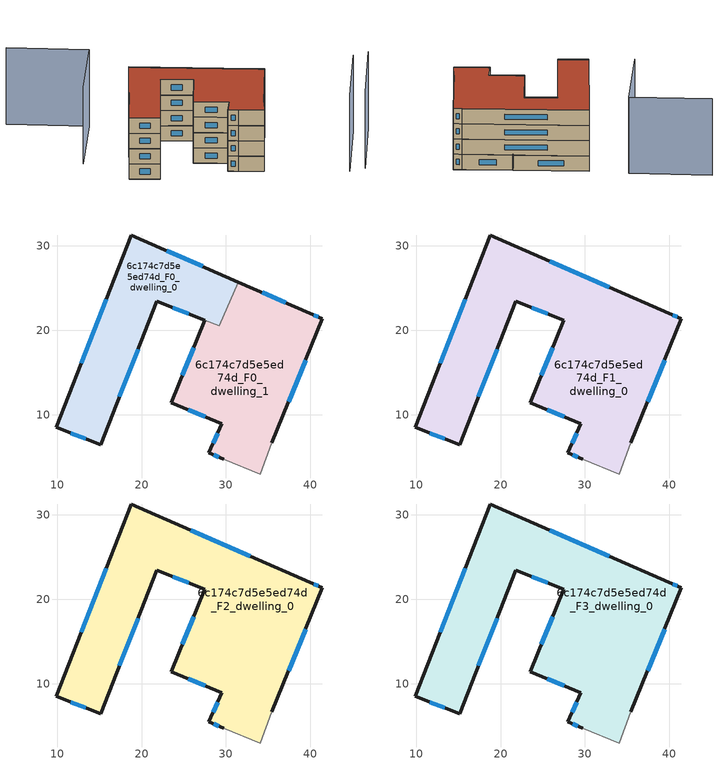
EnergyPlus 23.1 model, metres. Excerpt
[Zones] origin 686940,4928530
6c174c7d5e5ed74d_F0_dwelling_0
 floor ground (EU_floor_Construction): 29.21,20.54 31.48,25.72 18.74,31.3 9.85,8.51 15.16,6.44 21.79,23.43 z0
 wall outside (EU_wall_Construction): 27.49,21.21 21.79,23.43 15.16,6.44 9.85,8.51 18.74,31.3 31.48,25.72 z0:3
 wall to 6c174c7d5e5ed74d_F0_dwelling_1 (EU_wall_Construction): 31.48,25.72 29.21,20.54 27.49,21.21 z0:3
 window (EU_Window_Construction): 19.58,17.77 17.36,12.1 / 13.39,7.13 11.62,7.82 / 12.82,16.11 15.78,23.71 / 22.99,29.44 27.23,27.58 / 25.59,21.95 23.68,22.69 z1:2
6c174c7d5e5ed74d_F0_dwelling_1
 floor ground (EU_floor_Construction): 35.43,6.64 41.43,21.36 39.91,22.03 31.48,25.72 29.21,20.54 27.48,21.21 23.52,11.38 29.53,8.9 27.96,5.5 29.73,4.68 34.05,2.96 z0
 wall outside (EU_wall_Construction): 29.73,4.68 27.96,5.5 29.53,8.9 23.52,11.38 27.48,21.21 / 31.48,25.72 39.91,22.03 41.43,21.36 35.43,6.64 z0:3
 wall adiabatic (EU_wall_Construction): 35.43,6.64 34.05,2.96 29.73,4.68 z0:3
 window (EU_Window_Construction): 29.15,4.95 28.55,5.23 / 28.48,6.63 29.01,7.77 / 27.52,9.73 25.52,10.55 / 24.84,14.66 26.16,17.93 / 34.29,24.49 37.1,23.26 / 40.42,21.81 40.93,21.58 / 39.43,16.45 37.43,11.55 z1:2
6c174c7d5e5ed74d_F1_dwelling_0
 floor to 6c174c7d5e5ed74d_F0_dwelling_0 (EU_floor_Construction): 29.21,20.54 31.48,25.72 18.74,31.3 9.85,8.51 15.15,6.44 21.78,23.43 27.48,21.21 z3
 floor to 6c174c7d5e5ed74d_F0_dwelling_1 (EU_floor_Construction): 35.43,6.64 41.43,21.36 39.91,22.03 31.48,25.72 29.21,20.54 27.48,21.21 23.51,11.38 29.52,8.9 27.96,5.5 29.73,4.68 34.05,2.96 z3
 wall outside (EU_wall_Construction): 29.73,4.68 27.96,5.5 29.53,8.9 23.52,11.38 27.48,21.21 21.79,23.43 15.16,6.44 9.85,8.51 18.74,31.3 39.91,22.03 41.43,21.36 35.43,6.64 z3:6
 wall adiabatic (EU_wall_Construction): 35.43,6.64 34.05,2.96 29.73,4.68 z3:6
 window (EU_Window_Construction): 25.8,28.21 32.86,25.12 / 40.42,21.81 40.93,21.58 / 39.43,16.45 37.43,11.55 / 29.15,4.95 28.55,5.23 / 28.48,6.63 29.01,7.77 / 27.52,9.73 25.52,10.55 / 24.84,14.66 26.16,17.93 / 25.59,21.95 23.68,22.69 / 19.58,17.77 17.36,12.1 / 13.39,7.13 11.62,7.82 / 12.82,16.11 15.78,23.71 z4:5
6c174c7d5e5ed74d_F2_dwelling_0
 floor to 6c174c7d5e5ed74d_F1_dwelling_0 (EU_floor_Construction): 35.43,6.64 41.43,21.36 39.91,22.03 18.74,31.3 9.85,8.51 15.15,6.44 21.78,23.43 27.48,21.21 23.51,11.38 29.52,8.9 27.96,5.5 29.73,4.68 34.05,2.96 z6
 wall outside (EU_wall_Construction): 29.73,4.68 27.96,5.5 29.53,8.9 23.52,11.38 27.48,21.21 21.79,23.43 15.16,6.44 9.85,8.51 18.74,31.3 39.91,22.03 41.43,21.36 35.43,6.64 z6:9
 wall adiabatic (EU_wall_Construction): 35.43,6.64 34.05,2.96 29.73,4.68 z6:9
 window (EU_Window_Construction): 25.8,28.21 32.86,25.12 / 40.42,21.81 40.93,21.58 / 39.43,16.45 37.43,11.55 / 29.15,4.95 28.55,5.23 / 28.48,6.63 29.01,7.77 / 27.52,9.73 25.52,10.55 / 24.84,14.66 26.16,17.93 / 25.59,21.95 23.68,22.69 / 19.58,17.77 17.36,12.1 / 13.39,7.13 11.62,7.82 / 12.82,16.11 15.78,23.71 z7:8
6c174c7d5e5ed74d_F3_dwelling_0
 floor to 6c174c7d5e5ed74d_F2_dwelling_0 (EU_floor_Construction): 35.43,6.64 41.43,21.36 39.91,22.03 18.74,31.3 9.85,8.51 15.15,6.44 21.78,23.43 27.48,21.21 23.51,11.38 29.52,8.9 27.96,5.5 29.73,4.68 34.05,2.96 z9
 wall outside (EU_wall_Construction): 29.73,4.68 27.96,5.5 29.53,8.9 23.52,11.38 27.48,21.21 21.79,23.43 15.16,6.44 9.85,8.51 18.74,31.3 39.91,22.03 41.43,21.36 35.43,6.64 z9:12
 wall adiabatic (EU_wall_Construction): 35.43,6.64 34.05,2.96 29.73,4.68 z9:12
 window (EU_Window_Construction): 25.8,28.21 32.86,25.12 / 40.42,21.81 40.93,21.58 / 39.43,16.45 37.43,11.55 / 29.15,4.95 28.55,5.23 / 28.48,6.63 29.01,7.77 / 27.52,9.73 25.52,10.55 / 24.84,14.66 26.16,17.93 / 25.59,21.95 23.68,22.69 / 19.58,17.77 17.36,12.1 / 13.39,7.13 11.62,7.82 / 12.82,16.11 15.78,23.71 z10:11
 roof outside (EU_roof_Construction): 39.91,22.03 41.43,21.36 35.43,6.64 34.05,2.96 29.73,4.68 27.96,5.5 29.53,8.9 23.52,11.38 27.48,21.21 21.79,23.43 15.16,6.44 9.85,8.51 18.74,31.3 z12
shading: 48.54,-2.8 56.09,14.82 / -1.31,41.2 12.41,34.84 / 12.41,34.84 4.83,18.46 z0:15
[Building]
EU S2 Campaign: North Axis=0; Terrain=City; Solar Distribution=FullExterior
[Site:Location]
Bologna: Latitude=44.5; Longitude=11.25; Time Zone=1; Elevation=37
[SizingPeriod:WeatherFileDays]
AnnualSizingPeriod: Begin Month=1; Begin Day of Month=1; End Month=12; End Day of Month=31; Day of Week for Start Day=Monday; Use Weather File Daylight Saving Period=No; Use Weather File Rain and Snow Indicators=No
[MATERIAL]
EU_InternalMass_Material: Roughness=MediumRough; Thickness=0.1; Conductivity=1; Density=1800; Specific Heat=900; Thermal Absorptance=0.9; Solar Absorptance=0.7; Visible Absorptance=0.7
[MATERIAL:NOMASS] Roughness=MediumRough; Thermal Absorptance=0.9; Solar Absorptance=0.7; Visible Absorptance=0.7
Name | Thermal Resistance
EU_wall_NoMass | 0.937881
EU_roof_NoMass | 0.548572
EU_floor_NoMass | 0.71348
[WINDOWMATERIAL:SIMPLEGLAZINGSYSTEM]
EU_Window_SimpleGlazing: UFactor=4.25633; Solar Heat Gain Coefficient=0.85; Visible Transmittance=0.85
[CONSTRUCTION]
EU_wall_Construction: EU_wall_NoMass
EU_roof_Construction: EU_roof_NoMass
EU_floor_Construction: EU_floor_NoMass
EU_InternalMass_Construction: EU_InternalMass_Material
EU_Window_Construction: EU_Window_SimpleGlazing
[ZONE] Type=1; Multiplier=1; Ceiling Height=autocalculate; Floor Area=autocalculate; Part of Total Floor Area=Yes
Name | Volume
6c174c7d5e5ed74d_F0_dwelling_0 | 556.937
6c174c7d5e5ed74d_F1_dwelling_0 | 1222.13
6c174c7d5e5ed74d_F2_dwelling_0; 6c174c7d5e5ed74d_F3_dwelling_0 | 1222.15
6c174c7d5e5ed74d_F0_dwelling_1 | 665.162
[INTERNALMASS] Construction=EU_InternalMass_Construction
Name | Zone or ZoneList | Surface Area
6c174c7d5e5ed74d_F0_dwelling_0_EU_InternalMass | 6c174c7d5e5ed74d_F0_dwelling_0 | 185.664
6c174c7d5e5ed74d_F0_dwelling_1_EU_InternalMass | 6c174c7d5e5ed74d_F0_dwelling_1 | 221.72
6c174c7d5e5ed74d_F1_dwelling_0_EU_InternalMass | 6c174c7d5e5ed74d_F1_dwelling_0 | 407.383
6c174c7d5e5ed74d_F2_dwelling_0_EU_InternalMass | 6c174c7d5e5ed74d_F2_dwelling_0 | 407.383
6c174c7d5e5ed74d_F3_dwelling_0_EU_InternalMass | 6c174c7d5e5ed74d_F3_dwelling_0 | 407.383
[OTHEREQUIPMENT] Fuel Type=Electricity; Design Level Calculation Method=Watts/Area; Power per Zone Floor Area=1; Fraction Latent=0; Fraction Radiant=0; Fraction Lost=0; Carbon Dioxide Generation Rate=0; EndUse Subcategory=EU_Step8_InternalGains
Name | Zone or ZoneList or Space or SpaceList | Schedule
EU_Step8_InternalGain_6c174c7d5e5ed74d_F0_dwelling_0_f000 | 6c174c7d5e5ed74d_F0_dwelling_0 | EU_Step8_GainSchedule_6c174c7d5e5ed74d_F0_dwelling_0_f000
EU_Step8_InternalGain_6c174c7d5e5ed74d_F0_dwelling_1_f000 | 6c174c7d5e5ed74d_F0_dwelling_1 | EU_Step8_GainSchedule_6c174c7d5e5ed74d_F0_dwelling_1_f000
EU_Step8_InternalGain_6c174c7d5e5ed74d_F1_dwelling_0_f000 | 6c174c7d5e5ed74d_F1_dwelling_0 | EU_Step8_GainSchedule_6c174c7d5e5ed74d_F1_dwelling_0_f000
EU_Step8_InternalGain_6c174c7d5e5ed74d_F2_dwelling_0_f000 | 6c174c7d5e5ed74d_F2_dwelling_0 | EU_Step8_GainSchedule_6c174c7d5e5ed74d_F2_dwelling_0_f000
EU_Step8_InternalGain_6c174c7d5e5ed74d_F3_dwelling_0_f000 | 6c174c7d5e5ed74d_F3_dwelling_0 | EU_Step8_GainSchedule_6c174c7d5e5ed74d_F3_dwelling_0_f000
[ZONEVENTILATION:DESIGNFLOWRATE] Schedule=EU_AlwaysOn; Design Flow Rate Calculation Method=AirChanges/Hour; Air Changes per Hour=0.687892; Ventilation Type=Natural; Fan Pressure Rise=0; Fan Total Efficiency=1; Constant Term Coefficient=1; Temperature Term Coefficient=0; Velocity Term Coefficient=0; Velocity Squared Term Coefficient=0; Minimum Indoor Temperature=-100; Maximum Indoor Temperature=100; Delta Temperature=-100; Minimum Outdoor Temperature=-100; Maximum Outdoor Temperature=100; Maximum Wind Speed=40
Name | Zone or ZoneList or Space or SpaceList
EU_ConstantAir_6c174c7d5e5ed74d_F0_dwelling_0 | 6c174c7d5e5ed74d_F0_dwelling_0
EU_ConstantAir_6c174c7d5e5ed74d_F0_dwelling_1 | 6c174c7d5e5ed74d_F0_dwelling_1
EU_ConstantAir_6c174c7d5e5ed74d_F1_dwelling_0 | 6c174c7d5e5ed74d_F1_dwelling_0
EU_ConstantAir_6c174c7d5e5ed74d_F2_dwelling_0 | 6c174c7d5e5ed74d_F2_dwelling_0
EU_ConstantAir_6c174c7d5e5ed74d_F3_dwelling_0 | 6c174c7d5e5ed74d_F3_dwelling_0
[HVACTEMPLATE:THERMOSTAT] Constant Heating Setpoint=20; Constant Cooling Setpoint=50
EU_HeatOnly_6c174c7d5e5ed74d_F0_dwelling_0; EU_HeatOnly_6c174c7d5e5ed74d_F0_dwelling_1; EU_HeatOnly_6c174c7d5e5ed74d_F1_dwelling_0; EU_HeatOnly_6c174c7d5e5ed74d_F2_dwelling_0; EU_HeatOnly_6c174c7d5e5ed74d_F3_dwelling_0
[HVACTEMPLATE:ZONE:IDEALLOADSAIRSYSTEM] System Availability Schedule=EU_AlwaysOn; Maximum Heating Supply Air Temperature=50; Minimum Cooling Supply Air Temperature=13; Maximum Heating Supply Air Humidity Ratio=0.0156; Minimum Cooling Supply Air Humidity Ratio=0.0077; Heating Limit=NoLimit; Cooling Limit=NoLimit; Heating Availability Schedule=EU_AlwaysOn; Cooling Availability Schedule=EU_CoolingOff; Dehumidification Control Type=ConstantSensibleHeatRatio; Cooling Sensible Heat Ratio=0.7; Dehumidification Setpoint=60; Humidification Control Type=None; Humidification Setpoint=30; Outdoor Air Method=None; Outdoor Air Flow Rate per Person=0.00944; Outdoor Air Flow Rate per Zone Floor Area=0; Outdoor Air Flow Rate per Zone=0; Demand Controlled Ventilation Type=None; Outdoor Air Economizer Type=NoEconomizer; Heat Recovery Type=None; Sensible Heat Recovery Effectiveness=0.7; Latent Heat Recovery Effectiveness=0.65
Name | Template Thermostat
6c174c7d5e5ed74d_F0_dwelling_0 | EU_HeatOnly_6c174c7d5e5ed74d_F0_dwelling_0
6c174c7d5e5ed74d_F0_dwelling_1 | EU_HeatOnly_6c174c7d5e5ed74d_F0_dwelling_1
6c174c7d5e5ed74d_F1_dwelling_0 | EU_HeatOnly_6c174c7d5e5ed74d_F1_dwelling_0
6c174c7d5e5ed74d_F2_dwelling_0 | EU_HeatOnly_6c174c7d5e5ed74d_F2_dwelling_0
6c174c7d5e5ed74d_F3_dwelling_0 | EU_HeatOnly_6c174c7d5e5ed74d_F3_dwelling_0
[SIZING:ZONE] Zone Cooling Design Supply Air Temperature Input Method=SupplyAirTemperature; Zone Cooling Design Supply Air Temperature=13; Zone Heating Design Supply Air Temperature Input Method=SupplyAirTemperature; Zone Heating Design Supply Air Temperature=50; Zone Cooling Design Supply Air Humidity Ratio=0.008; Zone Heating Design Supply Air Humidity Ratio=0.008; Cooling Design Air Flow Method=DesignDay; Cooling Design Air Flow Rate=0; Cooling Minimum Air Flow per Zone Floor Area=0.000762; Cooling Minimum Air Flow=0; Cooling Minimum Air Flow Fraction=0.2; Heating Design Air Flow Method=DesignDay; Heating Design Air Flow Rate=0; Heating Maximum Air Flow per Zone Floor Area=0.002032; Heating Maximum Air Flow=0.141576; Heating Maximum Air Flow Fraction=0.3; Account for Dedicated Outdoor Air System=No; Dedicated Outdoor Air System Control Strategy=NeutralSupplyAir; Dedicated Outdoor Air Low Setpoint Temperature for Design=autosize; Dedicated Outdoor Air High Setpoint Temperature for Design=autosize; Zone Load Sizing Method=Sensible Load Only No Latent Load; Zone Latent Cooling Design Supply Air Humidity Ratio Input Method=HumidityRatioDifference; Zone Cooling Design Supply Air Humidity Ratio Difference=0.005; Zone Latent Heating Design Supply Air Humidity Ratio Input Method=HumidityRatioDifference; Zone Humidification Design Supply Air Humidity Ratio Difference=0.005
6c174c7d5e5ed74d_F0_dwelling_0; 6c174c7d5e5ed74d_F0_dwelling_1; 6c174c7d5e5ed74d_F1_dwelling_0; 6c174c7d5e5ed74d_F2_dwelling_0; 6c174c7d5e5ed74d_F3_dwelling_0
[SCHEDULE:CONSTANT]
Name | Hourly Value
EU_AlwaysOn | 1
EU_CoolingOff | 0
[SCHEDULE:FILE] Column Number=1; Rows to Skip at Top=0; Number of Hours of Data=8760; Column Separator=Comma; Interpolate to Timestep=No; Minutes per Item=60; Adjust Schedule for Daylight Savings=Yes
Name | File
EU_Step8_GainSchedule_6c174c7d5e5ed74d_F0_dwelling_0_f000 | ../../schedules/6c174c7d5e5ed74d/6c174c7d5e5ed74d_F0_dwelling_0_f000_gain.csv
EU_Step8_GainSchedule_6c174c7d5e5ed74d_F0_dwelling_1_f000 | ../../schedules/6c174c7d5e5ed74d/6c174c7d5e5ed74d_F0_dwelling_1_f000_gain.csv
EU_Step8_GainSchedule_6c174c7d5e5ed74d_F1_dwelling_0_f000 | ../../schedules/6c174c7d5e5ed74d/6c174c7d5e5ed74d_F1_dwelling_0_f000_gain.csv
EU_Step8_GainSchedule_6c174c7d5e5ed74d_F2_dwelling_0_f000 | ../../schedules/6c174c7d5e5ed74d/6c174c7d5e5ed74d_F2_dwelling_0_f000_gain.csv
EU_Step8_GainSchedule_6c174c7d5e5ed74d_F3_dwelling_0_f000 | ../../schedules/6c174c7d5e5ed74d/6c174c7d5e5ed74d_F3_dwelling_0_f000_gain.csv
